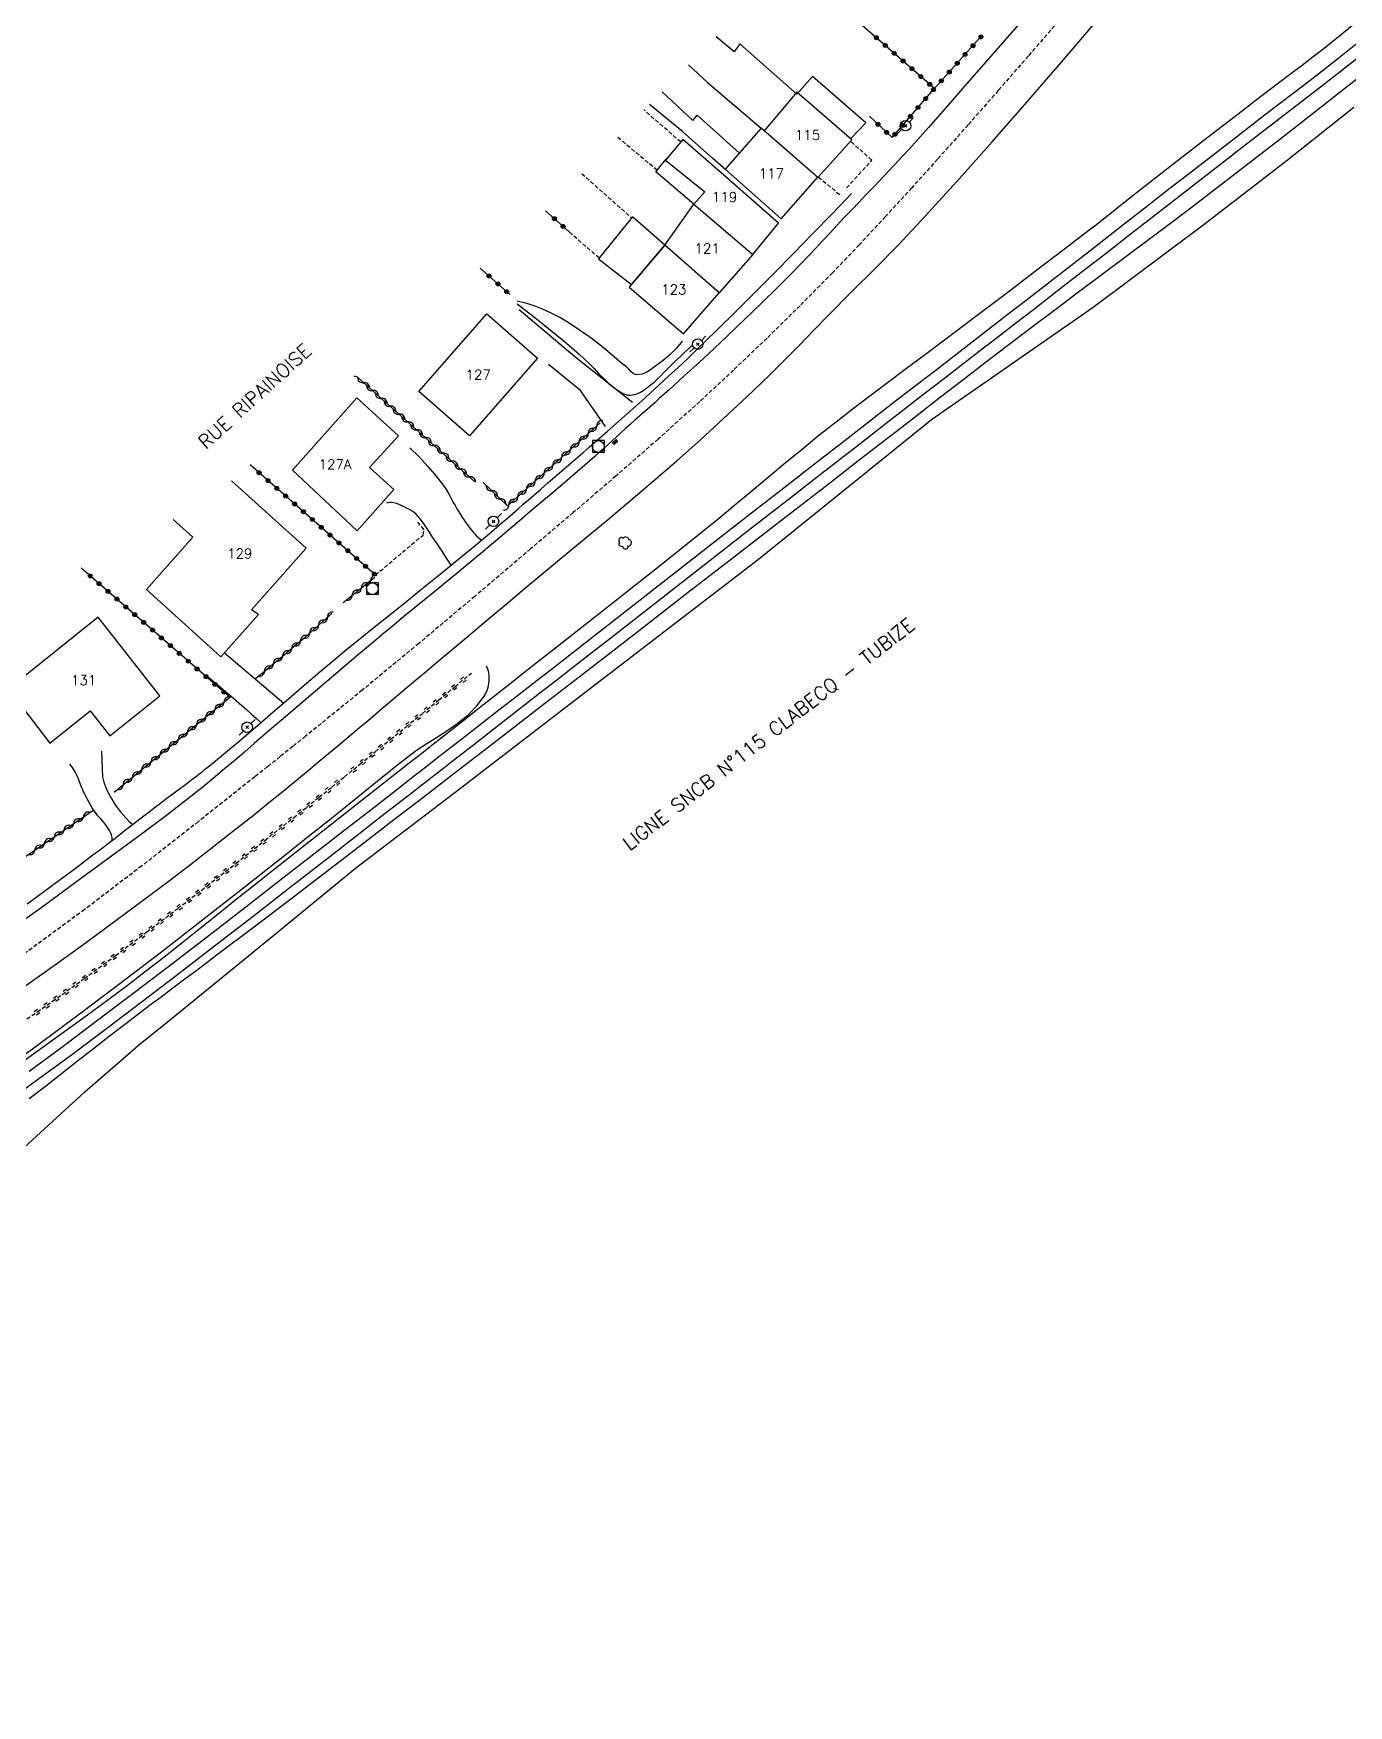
# Model space of a CAD drawing. Header units: millimetres. Extents: x 137000 to 138000, y 152000 to 153001.
# Drawn here: x 137265.1 to 137432.1, y 152553 to 152765.4 of the extents above; entities that cross this region are included whole.
import ezdxf
from ezdxf.enums import TextEntityAlignment as Align

# ---------------------------------------------------------------- set-up
doc = ezdxf.new("R2010")
doc.units = ezdxf.units.MM
doc.linetypes.add('DASHED', pattern=[0.75, 0.5, -0.25])
doc.layers.get('0').update_dxf_attribs({"linetype": 'CONTINUOUS'})
for name, color, linetype in [('W0001', 6, 'DASHED'), ('W0008', 7, 'CONTINUOUS'), ('W0014', 7, 'CONTINUOUS'), ('W0017', 7, 'CONTINUOUS'), ('W0101', 7, 'CONTINUOUS'), ('W0104', 1, 'CONTINUOUS'), ('W0112', 1, 'DASHED'), ('W0211', 2, 'CONTINUOUS'), ('W0214', 2, 'CONTINUOUS'), ('W0220', 5, 'DASHED'), ('W0300', 7, 'CONTINUOUS'), ('W0310', 3, 'CONTINUOUS'), ('W0323', 7, 'CONTINUOUS'), ('W0330', 7, 'CONTINUOUS'), ('W0333', 7, 'CONTINUOUS'), ('W0401', 7, 'CONTINUOUS'), ('W0420', 7, 'CONTINUOUS'), ('W0473', 7, 'CONTINUOUS'), ('W0700', 7, 'CONTINUOUS'), ('W0989', 7, 'CONTINUOUS'), ('W0991', 7, 'CONTINUOUS'), ('W1102', 7, 'CONTINUOUS')]:
    doc.layers.add(name, color=color, linetype=linetype)
doc.styles.get("Standard").update_dxf_attribs({"font": 'romans.shx', "width": 0.85})

# ---------------------------------------------------------------- blocks, each defined once
blk = doc.blocks.new('T473')
for p, q in [((-0.166667, 0.166667), (0.166667, -0.166667)), ((-0.166667, -0.166667), (0.166667, 0.166667)), ((0.500001, 0.500001), (1.000002, 1.000002)), ((-1.000002, -1.000002), (-0.500001, -0.500001))]:
    blk.add_line(p, q)
blk.add_ellipse((0, 0), major_axis=(0.471405, 0.471405), ratio=1, start_param=5.4977871438, end_param=11.780972451)
blk = doc.blocks.new('T420')
for p, q in [((0.75, 0.75), (-0.75, 0.75)), ((-0.75, 0.75), (-0.75, -0.75)), ((0.75, 0.75), (0.75, -0.75)), ((0.75, -0.75), (-0.75, -0.75))]:
    blk.add_line(p, q)
blk.add_ellipse((0, 0), major_axis=(-0.53, 0.53), ratio=1, start_param=3.926991, end_param=10.210176)
blk = doc.blocks.new('T401')
for p, q in [((-0.3, 0.3), (0, 0.3)), ((-0.3, -0.25), (-0.3, 0.3)), ((-0.3, 0.15), (0, 0.15)), ((-0.3, 0), (0, 0)), ((0, 0.3), (0, -0.25)), ((-0.3, -0.15), (0, -0.15)), ((-0.3, -0.25), (-0.3, -0.3)), ((-0.3, -0.3), (0, -0.3)), ((0, -0.3), (0, -0.25))]:
    blk.add_line(p, q)
blk = doc.blocks.new('T300')
for p, q in [((-0.8, 0.51), (-0.86, 0.34)), ((-0.86, 0.34), (-0.86, 0.17)), ((-0.86, 0.17), (-0.74, 0.06)), ((-0.69, 0.63), (-0.8, 0.51)), ((-0.8, -0.06), (-0.74, 0.06)), ((-0.74, 0.06), (-0.69, 0.11)), ((-0.57, 0.69), (-0.69, 0.63)), ((-0.46, 0.69), (-0.57, 0.69)), ((-0.29, 0.63), (-0.46, 0.69)), ((-0.29, 0.63), (-0.17, 0.74)), ((-0.23, 0.57), (-0.29, 0.63)), ((-0.17, 0.74), (-0.06, 0.8)), ((-0.06, 0.8), (0.06, 0.8)), ((0.06, 0.8), (0.23, 0.74)), ((0.23, 0.74), (0.34, 0.63)), ((0.34, 0.63), (0.4, 0.51)), ((0.46, 0.46), (0.34, 0.46)), ((0.4, 0.51), (0.4, 0.46)), ((0.57, 0.4), (0.46, 0.46)), ((0.57, 0.4), (0.69, 0.29)), ((0.69, 0.29), (0.74, 0.17)), ((0.74, 0.06), (0.69, -0.17)), ((0.74, 0.17), (0.74, 0.06)), ((-0.8, -0.17), (-0.8, -0.06)), ((-0.8, -0.23), (-0.8, -0.17)), ((-0.74, -0.34), (-0.8, -0.23)), ((-0.69, -0.4), (-0.74, -0.34)), ((-0.51, -0.46), (-0.69, -0.4)), ((-0.4, -0.46), (-0.51, -0.46)), ((-0.4, -0.46), (-0.34, -0.46)), ((-0.34, -0.46), (-0.34, -0.4)), ((-0.34, -0.51), (-0.34, -0.46)), ((-0.29, -0.63), (-0.34, -0.51)), ((-0.17, -0.74), (-0.29, -0.63)), ((-0.06, -0.8), (-0.17, -0.74)), ((0.06, -0.8), (-0.06, -0.8)), ((0.17, -0.74), (0.06, -0.8)), ((0.23, -0.69), (0.17, -0.74)), ((0.29, -0.46), (0.23, -0.46)), ((0.29, -0.63), (0.23, -0.69)), ((0.46, -0.4), (0.29, -0.46)), ((0.34, -0.51), (0.29, -0.63)), ((0.34, -0.51), (0.34, -0.46)), ((0.57, -0.34), (0.46, -0.4)), ((0.63, -0.29), (0.57, -0.34)), ((0.69, -0.17), (0.63, -0.29))]:
    blk.add_line(p, q)
blk = doc.blocks.new('t323o')
at = {"color": 0, "linetype": 'Continuous'}
for radius in [0.25, 0.15]:
    blk.add_circle((0, 0), radius, dxfattribs=at)
blk = doc.blocks.new('t310o')
at = {"color": 0, "linetype": 'Continuous'}
for centre, start, end in [((-0.5, 0.38), 216.8699, 323.1304), ((0.5, -0.37), 36.8699, 143.1303)]:
    blk.add_arc(centre, 0.625, start, end, dxfattribs=at)
blk = doc.blocks.new('t220o')
at = {"color": 0, "linetype": 'Continuous'}
for p, q in [((-0.25, 0.25), (0.25, 0.25)), ((-0.25, -0.25), (0.25, -0.25))]:
    blk.add_line(p, q, dxfattribs=at)

msp = doc.modelspace()

# ---------------------------------------------------------------- linework, layer by layer
at = {"layer": 'W0001'}
for points in [[(137395.29, 152766.95), (137391.47, 152762.56), (137387.65, 152758.17), (137383.81, 152753.8), (137379.94, 152749.45), (137376.65, 152745.81), (137373.34, 152742.17), (137369.99, 152738.57), (137366.59, 152735.02), (137362.46, 152730.84), (137358.27, 152726.73), (137354.02, 152722.67), (137349.73, 152718.67), (137344.43, 152713.89), (137339.07, 152709.2), (137333.66, 152704.56), (137328.23, 152699.94), (137321.14, 152693.92), (137314.03, 152687.94), (137306.86, 152682.01), (137299.64, 152676.15), (137298.03, 152674.86), (137296.43, 152673.57), (137294.82, 152672.29), (137293.21, 152671)], [(137293.21, 152671), (137286.05, 152665.31), (137278.84, 152659.68), (137271.57, 152654.13), (137264.19, 152648.72), (137255.11, 152642.37), (137245.88, 152636.23), (137236.6, 152630.18), (137227.34, 152624.09), (137222.29, 152620.74), (137217.24, 152617.4), (137212.19, 152614.06), (137207.14, 152610.73)]]:
    msp.add_lwpolyline(points, dxfattribs=at)
at = {"layer": 'W0008'}
for points in [[(137299, 152671), (137300.19, 152671.99), (137301.38, 152672.97), (137302.57, 152673.96), (137303.76, 152674.95), (137305.14, 152676.1), (137306.52, 152677.26), (137307.89, 152678.42), (137309.26, 152679.58), (137310.63, 152680.74), (137312, 152681.9), (137313.37, 152683.06), (137314.74, 152684.22), (137316.51, 152685.7), (137318.28, 152687.19), (137320.05, 152688.67), (137321.82, 152690.16), (137323.6, 152691.64), (137325.37, 152693.13), (137327.14, 152694.61), (137328.91, 152696.1), (137333.4, 152699.84), (137337.9, 152703.57), (137342.38, 152707.33), (137346.8, 152711.15), (137349.8, 152713.82), (137352.76, 152716.52), (137355.69, 152719.26), (137358.58, 152722.03), (137360.48, 152723.9), (137362.34, 152725.8), (137364.2, 152727.71), (137366.05, 152729.61), (137369.02, 152732.6), (137372, 152735.58), (137374.96, 152738.58), (137377.87, 152741.64), (137382.4, 152746.6), (137386.86, 152751.63), (137391.27, 152756.7), (137395.67, 152761.78), (137399.88, 152766.66)], [(137227.51, 152620.05), (137233.1, 152623.76), (137238.68, 152627.49), (137244.25, 152631.23), (137249.82, 152634.96), (137253.51, 152637.41), (137257.2, 152639.85), (137260.88, 152642.3), (137264.53, 152644.8), (137268.19, 152647.39), (137271.81, 152650.01), (137275.41, 152652.66), (137279, 152655.33), (137282.02, 152657.59), (137285.02, 152659.87), (137288.01, 152662.17), (137290.98, 152664.5), (137292.99, 152666.1), (137295, 152667.73), (137297, 152669.36), (137299, 152671)]]:
    msp.add_lwpolyline(points, dxfattribs=at)
at = {"layer": 'W0014'}
for points in [[(137392.12, 152768.73), (137389.12, 152765.29), (137386.11, 152761.85), (137383.67, 152759.05), (137381.24, 152756.26), (137378.79, 152753.47), (137376.31, 152750.71), (137375.41, 152749.73), (137374.51, 152748.76), (137373.59, 152747.8), (137372.68, 152746.83), (137371.76, 152745.87), (137370.84, 152744.91), (137369.92, 152743.95), (137369, 152742.99), (137368.09, 152742.02), (137367.19, 152741.06), (137366.28, 152740.09), (137365.38, 152739.12), (137364.47, 152738.15), (137363.55, 152737.19), (137362.64, 152736.23), (137361.71, 152735.28), (137359.65, 152733.2), (137357.56, 152731.15), (137355.46, 152729.11), (137353.35, 152727.08), (137351.5, 152725.34), (137349.63, 152723.62), (137347.75, 152721.91), (137345.87, 152720.2), (137345.24, 152719.64), (137344.62, 152719.08), (137344, 152718.52), (137343.37, 152717.97), (137342.74, 152717.41), (137342.12, 152716.85), (137341.49, 152716.3), (137340.87, 152715.74), (137340.31, 152715.23), (137339.75, 152714.73), (137339.19, 152714.22), (137338.64, 152713.71), (137338.08, 152713.21), (137337.52, 152712.7), (137336.96, 152712.2), (137336.4, 152711.7), (137334.49, 152710.04), (137332.57, 152708.39), (137330.64, 152706.75), (137328.71, 152705.11), (137326.53, 152703.26), (137324.34, 152701.41), (137322.15, 152699.57), (137319.96, 152697.74), (137318.66, 152696.66), (137317.36, 152695.6), (137316.06, 152694.53), (137314.76, 152693.47), (137313.45, 152692.41), (137312.15, 152691.35), (137310.85, 152690.28), (137309.56, 152689.21), (137308.11, 152687.99), (137306.67, 152686.78), (137305.23, 152685.56), (137303.79, 152684.33), (137302.36, 152683.11), (137300.92, 152681.88), (137299.48, 152680.66), (137298.05, 152679.44), (137296.81, 152678.38), (137295.57, 152677.33), (137294.34, 152676.27), (137293.11, 152675.21), (137291.88, 152674.15), (137290.65, 152673.09), (137289.41, 152672.04), (137288.16, 152671)], [(137285.65, 152671), (137286.1, 152671.35), (137286.54, 152671.69), (137286.99, 152672.05), (137287.43, 152672.4), (137289.47, 152674.07), (137291.48, 152675.76), (137293.49, 152677.47), (137295.48, 152679.19), (137297.47, 152680.92), (137299.46, 152682.64), (137301.46, 152684.34), (137303.48, 152686.04), (137304.9, 152687.2), (137306.32, 152688.35), (137307.75, 152689.5), (137309.18, 152690.65), (137310.61, 152691.79), (137312.04, 152692.94), (137313.46, 152694.09), (137314.89, 152695.24), (137316.99, 152696.95), (137319.1, 152698.67), (137321.2, 152700.39), (137323.28, 152702.13), (137323.96, 152702.71), (137324.63, 152703.29), (137325.3, 152703.87), (137325.97, 152704.45), (137326.64, 152705.04), (137327.31, 152705.62), (137327.98, 152706.2), (137328.65, 152706.79), (137329.54, 152707.55), (137330.42, 152708.32), (137331.31, 152709.08), (137332.2, 152709.85), (137333.09, 152710.61), (137333.98, 152711.38), (137334.86, 152712.15), (137335.74, 152712.92), (137337.95, 152714.86), (137340.15, 152716.81), (137342.35, 152718.77), (137344.53, 152720.74), (137345.76, 152721.87), (137346.98, 152723), (137348.2, 152724.15), (137349.41, 152725.3), (137351.86, 152727.69), (137354.3, 152730.09), (137356.73, 152732.51), (137359.14, 152734.94), (137361.63, 152737.46), (137364.1, 152739.99), (137366.57, 152742.53), (137369.02, 152745.08)], [(137288.16, 152671), (137287.4, 152670.37), (137286.63, 152669.74), (137285.86, 152669.12), (137285.08, 152668.5), (137281.97, 152666.08), (137278.8, 152663.73), (137275.62, 152661.4), (137272.44, 152659.06), (137270.26, 152657.45), (137268.09, 152655.83), (137265.91, 152654.23), (137263.71, 152652.65)], [(137264.28, 152654.88), (137266.38, 152656.4), (137268.47, 152657.95), (137270.55, 152659.5), (137272.63, 152661.07), (137273.63, 152661.82), (137274.63, 152662.58), (137275.62, 152663.35), (137276.62, 152664.12), (137277.61, 152664.88), (137278.61, 152665.65), (137279.6, 152666.42), (137280.6, 152667.18), (137281.23, 152667.66), (137281.86, 152668.14), (137282.49, 152668.61), (137283.12, 152669.09), (137283.76, 152669.56), (137284.39, 152670.04), (137285.02, 152670.52), (137285.65, 152671)]]:
    msp.add_lwpolyline(points, dxfattribs=at)
at = {"layer": 'W0017'}
for points in [[(137341.17, 152718.54), (137333.86, 152724.35), (137326.77, 152730.31)], [(137337.75, 152715.48), (137334.59, 152720.05), (137330.51, 152723.38)], [(137312.89, 152712.78), (137314.07, 152711.64), (137315.19, 152710.43), (137316.25, 152709.18), (137317.24, 152707.87), (137317.51, 152707.48), (137317.75, 152707.08), (137317.98, 152706.68), (137318.2, 152706.27), (137318.42, 152705.85), (137318.64, 152705.44), (137318.87, 152705.03), (137319.11, 152704.64), (137319.49, 152704.04), (137319.88, 152703.45), (137320.29, 152702.87), (137320.73, 152702.31), (137321.03, 152701.98), (137321.34, 152701.65), (137321.66, 152701.34), (137322, 152701.05)], [(137318.14, 152697.87), (137317.57, 152698.77), (137316.99, 152699.67), (137316.39, 152700.55), (137315.79, 152701.43), (137315.3, 152702.2), (137314.81, 152702.98), (137314.27, 152703.73), (137313.64, 152704.41), (137313.3, 152704.67), (137312.94, 152704.89), (137312.56, 152705.08), (137312.18, 152705.27), (137311.86, 152705.42), (137311.53, 152705.57), (137311.19, 152705.7), (137310.84, 152705.79), (137310.61, 152705.82), (137310.38, 152705.83), (137310.15, 152705.81), (137309.92, 152705.77)], [(137289.35, 152686.73), (137296.87, 152680.37)], [(137287.32, 152683.65), (137288.39, 152682.76), (137289.45, 152681.87), (137290.5, 152680.97), (137291.55, 152680.06), (137292.17, 152679.51), (137292.78, 152678.97), (137293.4, 152678.41), (137294.01, 152677.86)], [(137273.73, 152674.24), (137273.84, 152671)], [(137270.68, 152671), (137270.59, 152671.19), (137270.5, 152671.38), (137270.41, 152671.56), (137270.31, 152671.74), (137270.17, 152671.97), (137270.03, 152672.19), (137269.87, 152672.4), (137269.7, 152672.6)], [(137275.08, 152662.95), (137275.09, 152663.13), (137275.07, 152663.3), (137275.04, 152663.48), (137274.99, 152663.65), (137274.88, 152663.93), (137274.74, 152664.19), (137274.58, 152664.45), (137274.42, 152664.69), (137274.25, 152664.93), (137274.06, 152665.17), (137273.87, 152665.39), (137273.67, 152665.61), (137273.48, 152665.84), (137273.28, 152666.06), (137273.1, 152666.29), (137272.92, 152666.53), (137272.56, 152667.08), (137272.22, 152667.65), (137271.9, 152668.22), (137271.59, 152668.81), (137271.46, 152669.08), (137271.34, 152669.35), (137271.23, 152669.62), (137271.12, 152669.9), (137271.01, 152670.17), (137270.9, 152670.45), (137270.79, 152670.73), (137270.68, 152671)], [(137273.84, 152671), (137273.88, 152670.83), (137273.92, 152670.66), (137273.97, 152670.49), (137274.02, 152670.32), (137274.4, 152669.31), (137274.9, 152668.36), (137275.48, 152667.46), (137276.1, 152666.6), (137276.46, 152666.15), (137276.85, 152665.73), (137277.26, 152665.33), (137277.7, 152664.96)]]:
    msp.add_lwpolyline(points, dxfattribs=at)
at = {"layer": 'W0101'}
for points in [[(137362.05, 152757.94), (137357.92, 152753.04)], [(137369.06, 152751.89), (137362.05, 152757.94)], [(137357.54, 152753.37), (137352.96, 152748.16), (137360.05, 152741.89)], [(137356.46, 152737.33), (137359.72, 152741.34), (137352.44, 152747.73), (137347.58, 152751.94), (137345.36, 152749.33), (137350.37, 152745.29), (137348.99, 152743.73)], [(137364.73, 152747.11), (137369.06, 152751.89)], [(137360.05, 152741.89), (137364.7, 152747.12)], [(137345.31, 152738.53), (137348.99, 152743.73)], [(137345.31, 152738.53), (137340.77, 152733.2), (137347.68, 152727.27)], [(137356.46, 152737.33), (137352.21, 152732.49)], [(137347.68, 152727.27), (137352.21, 152732.49)], [(137288.89, 152686.25), (137293.66, 152691.63), (137292.78, 152692.2), (137299.71, 152700.05), (137290.26, 152708.6)], [(137282.85, 152703.7), (137285.32, 152701.45), (137279.45, 152694.78), (137288.89, 152686.25)]]:
    msp.add_lwpolyline(points, dxfattribs=at)
for points in [[(137314.04, 152719.96), (137322.66, 152729.81), (137329.11, 152724.17), (137320.49, 152714.32)], [(137297.98, 152709.94), (137306.17, 152719.12), (137311.44, 152714.29), (137307.76, 152710.28), (137310.85, 152707.51), (137306.21, 152702.26)], [(137267.15, 152675.26), (137272.29, 152679.38), (137274.79, 152676.21), (137281.15, 152681.27), (137273.31, 152691.29), (137261.91, 152682.13)]]:
    msp.add_lwpolyline(points, close=True, dxfattribs=at)
at = {"layer": 'W0104'}
for points in [[(137368.89, 152752.04), (137370.84, 152754.07), (137364.04, 152759.93), (137362.07, 152757.72), (137354.82, 152764.08), (137354.1, 152763.08), (137351.8, 152765)], [(137348.3, 152761.43), (137350.65, 152759.21), (137357.54, 152753.37)], [(137344.95, 152758.01), (137348.83, 152754.37), (137349.38, 152755.04), (137354.78, 152750.23)], [(137353.08, 152748.04), (137351.4, 152749.52), (137347.53, 152752.98), (137343.36, 152756.39)], [(137348.99, 152743.73), (137344.16, 152747.84), (137345.46, 152749.45)]]:
    msp.add_lwpolyline(points, dxfattribs=at)
msp.add_lwpolyline([(137345.31, 152738.53), (137341.2, 152742.12), (137336.86, 152736.8), (137341.06, 152733.54)], close=True, dxfattribs=at)
at = {"layer": 'W0112'}
for points in [[(137347.31, 152751.64), (137342.66, 152755.67)], [(137344.32, 152748.04), (137339.29, 152752.24)], [(137371.57, 152749.32), (137368.9, 152751.72)], [(137368.37, 152745.79), (137371.6, 152749.33)], [(137334.74, 152747.6), (137341.08, 152741.98)], [(137364.79, 152747.17), (137367.58, 152744.9)], [(137336.94, 152736.9), (137333.46, 152739.92)], [(137308.53, 152696.63), (137314.57, 152701.7), (137314.7, 152702.39), (137313.85, 152703.4)]]:
    msp.add_lwpolyline(points, dxfattribs=at)
at = {"layer": 'W0211'}
for points in [[(137399.73, 152740.87), (137404.58, 152744.69), (137409.45, 152748.5), (137414.32, 152752.29), (137419.21, 152756.07), (137420.61, 152757.15), (137422.01, 152758.21), (137423.42, 152759.28), (137424.82, 152760.34), (137426.23, 152761.4), (137427.63, 152762.47), (137429.03, 152763.55), (137430.41, 152764.64), (137433.51, 152767.14)], [(137326.55, 152731.07), (137328.56, 152729.52), (137330.53, 152727.95), (137332.49, 152726.34), (137334.41, 152724.69), (137335.06, 152724.1), (137335.69, 152723.48), (137336.3, 152722.84), (137336.9, 152722.2), (137337.53, 152721.57), (137338.18, 152720.97), (137338.86, 152720.4), (137339.6, 152719.89), (137339.82, 152719.76), (137340.06, 152719.64), (137340.32, 152719.55), (137340.58, 152719.49), (137340.87, 152719.48), (137341.16, 152719.5), (137341.45, 152719.56), (137341.73, 152719.64), (137342.19, 152719.85), (137342.62, 152720.12), (137343.02, 152720.42), (137343.42, 152720.73), (137343.88, 152721.1), (137344.33, 152721.5), (137344.76, 152721.91), (137345.18, 152722.34), (137345.6, 152722.76), (137346.01, 152723.19), (137346.43, 152723.61), (137346.86, 152724.02), (137347.36, 152724.49), (137347.86, 152724.97), (137348.36, 152725.43), (137348.86, 152725.9)], [(137309.44, 152671), (137310.2, 152671.61), (137310.96, 152672.22), (137311.71, 152672.82), (137312.47, 152673.43), (137313.74, 152674.37), (137315.06, 152675.23), (137316.39, 152676.07), (137317.72, 152676.91), (137319.04, 152677.84), (137320.3, 152678.88), (137321.44, 152680.05), (137322.41, 152681.37), (137322.57, 152681.65), (137322.7, 152681.95), (137322.8, 152682.26), (137322.88, 152682.57), (137322.93, 152682.88), (137322.96, 152683.2), (137322.97, 152683.52), (137322.97, 152683.83), (137322.94, 152684.15), (137322.88, 152684.47), (137322.77, 152684.77), (137322.63, 152685.06)], [(137260.37, 152633.16), (137265.59, 152636.92), (137270.75, 152640.76), (137275.89, 152644.62), (137281.17, 152648.63), (137286.4, 152652.69), (137291.61, 152656.78), (137296.81, 152660.89), (137299.98, 152663.4), (137303.14, 152665.93), (137306.29, 152668.47), (137309.44, 152671)]]:
    msp.add_lwpolyline(points, dxfattribs=at)
at = {"layer": 'W0214'}
msp.add_lwpolyline([(137347.51, 152726.35), (137346.77, 152725.46), (137345.96, 152724.63), (137345.08, 152723.87), (137344.15, 152723.18), (137343.63, 152722.81), (137343.07, 152722.42), (137342.42, 152722.12), (137341.7, 152722.06), (137341.29, 152722.2), (137340.95, 152722.49), (137340.67, 152722.8), (137340.4, 152723.07), (137339.8, 152723.55), (137339.21, 152724.04), (137338.63, 152724.53), (137338.04, 152725.03), (137337.46, 152725.52), (137336.86, 152726), (137336.26, 152726.48), (137335.64, 152726.93), (137334.47, 152727.75), (137333.27, 152728.54), (137332.04, 152729.28), (137330.77, 152729.94), (137329.74, 152730.4), (137328.68, 152730.8), (137327.61, 152731.15), (137326.52, 152731.43)], dxfattribs=at)
at = {"layer": 'W0220'}
for points in [[(137304.59, 152671), (137306.55, 152672.59), (137308.5, 152674.18), (137310.46, 152675.77), (137312.42, 152677.36), (137314.49, 152679.06), (137316.57, 152680.76), (137318.64, 152682.46), (137320.71, 152684.17)], [(137263.63, 152639.83), (137265.58, 152641.15), (137267.51, 152642.49), (137271.53, 152645.38), (137275.52, 152648.32), (137279.48, 152651.29), (137283.43, 152654.29), (137287.13, 152657.14), (137290.82, 152660.02), (137294.49, 152662.92), (137298.15, 152665.83), (137299.76, 152667.12), (137301.37, 152668.41), (137302.98, 152669.7), (137304.59, 152671)]]:
    msp.add_lwpolyline(points, dxfattribs=at)
at = {"layer": 'W0310'}
for points in [[(137321.13, 152708.52), (137306.24, 152721.76), (137305.82, 152721.9)], [(137337.09, 152715.98), (137325.31, 152705.42), (137322.23, 152708.37)], [(137304.41, 152693.13), (137308.46, 152696.37)], [(137293.27, 152683.48), (137294.59, 152684.56), (137295.9, 152685.65), (137297.21, 152686.74), (137298.51, 152687.84), (137299.64, 152688.8), (137300.76, 152689.77), (137301.87, 152690.75), (137302.98, 152691.73)], [(137277.69, 152671), (137290.26, 152681.29)], [(137275.32, 152669.07), (137277.69, 152671)], [(137262.77, 152660.01), (137272.63, 152666.74)]]:
    msp.add_lwpolyline(points, dxfattribs=at)
at = {"layer": 'W0323'}
for points in [[(137379.55, 152758.43), (137360.87, 152774.74)], [(137371.27, 152754.89), (137374.16, 152752.19), (137379.46, 152758.33), (137385.62, 152765.18)], [(137333.49, 152739.94), (137330.12, 152742.89)], [(137321.85, 152735.6), (137325.59, 152732.28)], [(137308.53, 152696.63), (137292.62, 152710.61)], [(137290.06, 152681.06), (137271.16, 152697.5)]]:
    msp.add_lwpolyline(points, dxfattribs=at)
at = {"layer": 'W0330'}
for points in [[(137321.21, 152671), (137333.3, 152680.3), (137357.17, 152698.64), (137379.17, 152716.4), (137399.68, 152730.65), (137413.96, 152741.33), (137424.34, 152749.33), (137432.83, 152756.05)], [(137212.32, 152553.04), (137217.3, 152563.01), (137223.08, 152573.46), (137229.36, 152583.2), (137238.62, 152596.68), (137245.33, 152605.13), (137251.03, 152611.55), (137258.78, 152619.24), (137271.61, 152630.98), (137278.7, 152637.11), (137281.6, 152639.45), (137295.16, 152650.52), (137306.01, 152659.41), (137319.32, 152669.55), (137321.21, 152671)]]:
    msp.add_lwpolyline(points, dxfattribs=at)
at = {"layer": 'W0333'}
for points in [[(137317.94, 152671), (137323.97, 152675.66), (137330.01, 152680.32), (137336.04, 152684.98), (137342.07, 152689.64), (137348.1, 152694.31), (137354.13, 152698.98), (137360.16, 152703.64), (137366.19, 152708.3), (137369.02, 152710.49), (137371.85, 152712.68), (137374.67, 152714.88), (137377.5, 152717.07), (137380.32, 152719.26), (137383.15, 152721.44), (137385.99, 152723.63), (137388.83, 152725.8), (137391.82, 152728.07), (137394.83, 152730.33), (137397.83, 152732.58), (137400.84, 152734.83), (137403.86, 152737.07), (137406.86, 152739.33), (137409.86, 152741.59), (137412.85, 152743.86), (137418.41, 152748.13), (137423.95, 152752.41), (137429.47, 152756.72), (137434.96, 152761.06)], [(137399.73, 152740.87), (137396.05, 152738.03), (137392.37, 152735.21), (137388.68, 152732.39), (137384.98, 152729.58), (137382.74, 152727.89), (137380.49, 152726.21), (137378.24, 152724.53), (137375.98, 152722.86), (137373.73, 152721.18), (137371.49, 152719.49), (137369.25, 152717.79), (137367.04, 152716.06), (137364.87, 152714.34), (137362.72, 152712.59), (137360.58, 152710.82), (137358.45, 152709.05), (137356.32, 152707.27), (137354.19, 152705.5), (137352.05, 152703.73), (137349.9, 152701.98), (137344.34, 152697.54), (137338.75, 152693.12), (137333.16, 152688.72), (137327.56, 152684.32), (137326.01, 152683.1), (137324.45, 152681.87), (137322.89, 152680.65), (137321.33, 152679.42), (137319.78, 152678.2), (137318.22, 152676.97), (137316.66, 152675.75), (137315.1, 152674.52), (137313.98, 152673.64), (137312.86, 152672.76), (137311.74, 152671.88), (137310.62, 152671)], [(137310.62, 152671), (137306.83, 152668.02), (137303.04, 152665.04), (137299.25, 152662.05), (137295.46, 152659.07), (137293.15, 152657.24), (137290.85, 152655.4), (137288.55, 152653.56), (137286.25, 152651.72), (137283.95, 152649.89), (137281.64, 152648.06), (137279.31, 152646.26), (137276.97, 152644.47), (137272.43, 152641.08), (137267.86, 152637.75), (137263.25, 152634.47)], [(137264.55, 152630.13), (137266.6, 152631.71), (137268.64, 152633.31), (137270.67, 152634.91), (137272.71, 152636.51), (137274.75, 152638.1), (137276.8, 152639.68), (137278.3, 152640.81), (137279.8, 152641.95), (137281.31, 152643.07), (137282.81, 152644.2), (137284.32, 152645.33), (137285.82, 152646.45), (137287.32, 152647.58), (137288.82, 152648.72), (137292.66, 152651.62), (137296.49, 152654.54), (137300.32, 152657.46), (137304.14, 152660.39), (137307.59, 152663.04), (137311.04, 152665.69), (137314.49, 152668.34), (137317.94, 152671)]]:
    msp.add_lwpolyline(points, dxfattribs=at)
at = {"layer": 'W0700'}
for points in [[(137313.28, 152671), (137314.93, 152672.28), (137316.58, 152673.57), (137318.23, 152674.85), (137319.88, 152676.14), (137322.04, 152677.81), (137324.19, 152679.49), (137326.35, 152681.17), (137328.51, 152682.84), (137330.66, 152684.52), (137332.82, 152686.2), (137334.98, 152687.87), (137337.13, 152689.55), (137339.46, 152691.37), (137341.79, 152693.18), (137344.11, 152695), (137346.44, 152696.82), (137348.76, 152698.64), (137351.09, 152700.46), (137353.42, 152702.28), (137355.75, 152704.09), (137360.02, 152707.42), (137364.3, 152710.75), (137368.58, 152714.07), (137372.86, 152717.39), (137375.15, 152719.17), (137377.45, 152720.94), (137379.74, 152722.71), (137382.03, 152724.48), (137384.32, 152726.25), (137386.62, 152728.02), (137388.91, 152729.79), (137391.2, 152731.56), (137394.22, 152733.9), (137397.23, 152736.24), (137400.25, 152738.58), (137403.26, 152740.93), (137406.28, 152743.27), (137409.29, 152745.62), (137412.31, 152747.96), (137415.32, 152750.3), (137417.89, 152752.29), (137420.46, 152754.27), (137423.04, 152756.25), (137425.61, 152758.23), (137428.18, 152760.21), (137430.75, 152762.2), (137433.3, 152764.21)], [(137315.72, 152671), (137316.99, 152671.99), (137318.26, 152672.98), (137319.53, 152673.97), (137320.8, 152674.95), (137322.96, 152676.63), (137325.12, 152678.31), (137327.27, 152679.98), (137329.43, 152681.66), (137331.59, 152683.33), (137333.74, 152685.01), (137335.9, 152686.69), (137338.05, 152688.37), (137340.38, 152690.18), (137342.71, 152692), (137345.03, 152693.82), (137347.36, 152695.64), (137349.69, 152697.46), (137352.01, 152699.28), (137354.34, 152701.09), (137356.67, 152702.91), (137360.94, 152706.24), (137365.22, 152709.56), (137369.5, 152712.89), (137373.78, 152716.21), (137376.07, 152717.98), (137378.36, 152719.75), (137380.66, 152721.52), (137382.95, 152723.29), (137385.24, 152725.06), (137387.54, 152726.83), (137389.83, 152728.6), (137392.12, 152730.37), (137395.14, 152732.71), (137398.15, 152735.06), (137401.17, 152737.4), (137404.18, 152739.74), (137407.2, 152742.09), (137410.21, 152744.43), (137413.23, 152746.78), (137416.24, 152749.12), (137418.81, 152751.11), (137421.39, 152753.09), (137423.97, 152755.07), (137426.54, 152757.05), (137429.12, 152759.04), (137431.68, 152761.03), (137434.23, 152763.04)], [(137261.97, 152629.9), (137265.43, 152632.41), (137269.9, 152635.7), (137274.35, 152639.04), (137278.78, 152642.39), (137283.2, 152645.76), (137288.1, 152649.52), (137292.98, 152653.31), (137297.85, 152657.1), (137302.73, 152660.89), (137305.98, 152663.41), (137309.23, 152665.94), (137312.48, 152668.47), (137315.72, 152671)], [(137264.55, 152633.62), (137269.01, 152636.91), (137273.45, 152640.24), (137277.87, 152643.59), (137282.29, 152646.95), (137287.18, 152650.71), (137292.06, 152654.49), (137296.94, 152658.28), (137301.81, 152662.07), (137304.68, 152664.3), (137307.55, 152666.53), (137310.42, 152668.77), (137313.28, 152671)]]:
    msp.add_lwpolyline(points, dxfattribs=at)
at = {"layer": 'W1102'}
for points in [[(137364.7, 152747.12), (137364.71, 152747.1), (137357.54, 152753.37)], [(137348.99, 152743.73), (137356.46, 152737.33)], [(137352.21, 152732.49), (137345.31, 152738.53)]]:
    msp.add_lwpolyline(points, dxfattribs=at)

# ---------------------------------------------------------------- block references
at = {"layer": 'W0220'}
for p, rotation in [((137318.53, 152682.38), 39.43344185654389), ((137319.69, 152683.33), 39.53967661783852), ((137316.22, 152680.47), 39.32720765588907), ((137317.38, 152681.42), 39.43344185654389), ((137313.89, 152678.57), 39.22097401458645), ((137315.06, 152679.52), 39.32720765588907), ((137310.41, 152675.73), 39.13767829272885), ((137311.57, 152676.68), 39.16069621008859), ((137312.73, 152677.62), 39.22097401458645), ((137308.08, 152673.84), 39.09366709778883), ((137309.24, 152674.78), 39.13767829272885), ((137305.75, 152671.94), 39.02866265851415), ((137306.92, 152672.89), 39.09366709778883), ((137302.5, 152669.32), 38.83585529651766), ((137303.67, 152670.26), 38.94131664905228), ((137300.16, 152667.44), 38.71960375839735), ((137301.33, 152668.38), 38.71960375839735), ((137297.82, 152665.57), 38.47941697682162), ((137298.99, 152666.5), 38.59256205435447), ((137295.47, 152663.7), 38.47941697682162), ((137296.65, 152664.64), 38.47941697682162), ((137291.94, 152660.91), 38.32356869169934), ((137293.12, 152661.84), 38.32356869169934), ((137294.3, 152662.77), 38.32356869169934), ((137289.58, 152659.05), 38.02029902763645), ((137290.77, 152659.98), 38.02029902763645), ((137287.22, 152657.21), 38.02029902763645), ((137288.4, 152658.13), 38.02029902763645), ((137283.65, 152654.46), 37.56961968342478), ((137284.84, 152655.38), 37.56961968342478), ((137286.03, 152656.29), 37.56961968342478), ((137281.27, 152652.65), 37.21124473324244), ((137282.46, 152653.55), 37.21124473324244), ((137278.88, 152650.84), 36.91056079104955), ((137280.07, 152651.74), 37.21124473324244), ((137275.28, 152648.14), 36.37895993997339), ((137276.48, 152649.03), 36.91056079104955), ((137277.68, 152649.93), 36.91056079104955), ((137272.86, 152646.36), 36.37895993997339), ((137274.07, 152647.25), 36.37895993997339), ((137270.43, 152644.59), 35.61649249317639), ((137271.65, 152645.47), 36.37895993997339), ((137266.77, 152641.98), 34.82487807430221), ((137268, 152642.84), 35.61649249317639), ((137269.21, 152643.72), 35.61649249317639), ((137265.54, 152641.12), 34.17297408080228)]:
    msp.add_blockref('t220o', p, dxfattribs=dict(at, rotation=rotation))
at = {"layer": 'W0300'}
msp.add_blockref('T300', (137340.29, 152700.7), dxfattribs=at)
at = {"layer": 'W0310'}
for p, rotation in [((137307.03, 152721.06), 138.3573848989041), ((137308.15, 152720.06), 138.3573848989041), ((137309.27, 152719.07), 138.3573848989041), ((137310.39, 152718.07), 138.3573848989041), ((137311.52, 152717.07), 138.3573848989041), ((137312.64, 152716.07), 138.3573848989041), ((137336.65, 152715.58), 221.8569528347764), ((137313.76, 152715.08), 138.3573848989041), ((137314.88, 152714.08), 138.3573848989041), ((137334.42, 152713.58), 221.8569528347764), ((137335.53, 152714.58), 221.8569528347764), ((137316, 152713.08), 138.3573848989041), ((137317.12, 152712.09), 138.3573848989041), ((137332.18, 152711.58), 221.8569528347764), ((137333.3, 152712.58), 221.8569528347764), ((137318.24, 152711.09), 138.3573848989041), ((137319.36, 152710.09), 138.3573848989041), ((137329.95, 152709.58), 221.8569528347764), ((137331.07, 152710.58), 221.8569528347764), ((137320.48, 152709.1), 138.3573848989041), ((137323.31, 152707.33), 136.2249344333143), ((137327.71, 152707.57), 221.8569528347764), ((137328.83, 152708.58), 221.8569528347764), ((137324.39, 152706.29), 136.2249344333143), ((137325.48, 152705.57), 221.8569528347764), ((137326.6, 152706.57), 221.8569528347764), ((137306.75, 152695), 38.62702146689401), ((137307.92, 152695.94), 38.62702146689401), ((137305.58, 152694.07), 38.62702146689401), ((137301.3, 152690.25), 41.1307948259489), ((137302.43, 152691.24), 41.43892120011657), ((137299.03, 152688.29), 40.51454047374197), ((137300.17, 152689.26), 40.82266791622353), ((137296.74, 152686.35), 39.89828722224432), ((137297.89, 152687.31), 40.20641347478499), ((137294.43, 152684.43), 39.28203530818638), ((137295.59, 152685.39), 39.59016116823299), ((137288.14, 152679.55), 39.27227895416591), ((137289.3, 152680.5), 39.27227895416591), ((137285.81, 152677.65), 39.27227895416591), ((137286.98, 152678.6), 39.27227895416591), ((137283.49, 152675.75), 39.27227895416591), ((137284.65, 152676.7), 39.27227895416591), ((137281.17, 152673.85), 39.27227895416591), ((137282.33, 152674.8), 39.27227895416591), ((137277.65, 152670.97), 39.27227895404177), ((137278.85, 152671.95), 39.27227895416591), ((137280.01, 152672.9), 39.27227895416591), ((137276.48, 152670.02), 39.27227895404177), ((137270.2, 152665.08), 34.30867347104343), ((137271.44, 152665.93), 34.30867347104343), ((137266.48, 152662.55), 34.30867347104343), ((137267.72, 152663.39), 34.30867347104343), ((137268.96, 152664.24), 34.30867347104343), ((137265.25, 152661.7), 34.30867347104343)]:
    msp.add_blockref('t310o', p, dxfattribs=dict(at, rotation=rotation))
at = {"layer": 'W0323'}
for p, rotation in [((137372.16, 152764.87), 138.8747329518221), ((137385.44, 152764.98), 48.01833503072601), ((137373.29, 152763.89), 138.8747329518221), ((137374.42, 152762.9), 138.8747329518221), ((137383.43, 152762.75), 48.01833503072601), ((137384.44, 152763.86), 48.01833503072601), ((137375.55, 152761.91), 138.8747329518221), ((137376.68, 152760.93), 138.8747329518221), ((137382.43, 152761.63), 48.01833503072601), ((137377.81, 152759.94), 138.8747329518221), ((137378.94, 152758.95), 138.8747329518221), ((137380.42, 152759.4), 48.01833503072601), ((137381.43, 152760.52), 48.01833503072601), ((137378.44, 152757.15), 49.18807413543371), ((137379.42, 152758.28), 49.18807413543371), ((137376.48, 152754.88), 49.18807413543371), ((137377.46, 152756.01), 49.18807413543371), ((137372.37, 152753.87), 316.9170059877566), ((137373.46, 152752.84), 316.9170059877566), ((137374.52, 152752.61), 49.18807413543371), ((137375.5, 152753.74), 49.18807413543371), ((137331.25, 152741.9), 138.7850718830858), ((137332.37, 152740.91), 138.7850718830858), ((137322.97, 152734.6), 318.3666070189956), ((137324.09, 152733.61), 318.3666070189956), ((137325.21, 152732.61), 318.3666070189956), ((137293.75, 152709.62), 138.678468468966), ((137294.88, 152708.63), 138.678468468966), ((137296, 152707.64), 138.678468468966), ((137297.13, 152706.65), 138.678468468966), ((137298.26, 152705.66), 138.678468468966), ((137299.38, 152704.67), 138.678468468966), ((137300.51, 152703.68), 138.678468468966), ((137301.64, 152702.69), 138.678468468966), ((137302.76, 152701.7), 138.678468468966), ((137303.89, 152700.71), 138.678468468966), ((137305.02, 152699.72), 138.678468468966), ((137306.14, 152698.73), 138.678468468966), ((137307.27, 152697.74), 138.678468468966), ((137272.29, 152696.52), 138.9767502458359), ((137273.42, 152695.53), 138.9767502458359), ((137308.39, 152696.75), 138.678468468966), ((137274.55, 152694.55), 138.9767502458359), ((137275.69, 152693.57), 138.9767502458359), ((137276.82, 152692.58), 138.9767502458359), ((137277.95, 152691.6), 138.9767502458359), ((137279.08, 152690.61), 138.9767502458359), ((137280.21, 152689.63), 138.9767502458359), ((137281.34, 152688.64), 138.9767502458359), ((137282.48, 152687.66), 138.9767502458359), ((137283.61, 152686.67), 138.9767502458359), ((137284.74, 152685.69), 138.9767502458359), ((137285.87, 152684.7), 138.9767502458359), ((137287, 152683.72), 138.9767502458359), ((137288.13, 152682.74), 138.9767502458359), ((137289.27, 152681.75), 138.9767502458359)]:
    msp.add_blockref('t323o', p, dxfattribs=dict(at, rotation=rotation))
at = {"layer": 'W0401', "rotation": 132.3278290751043}
msp.add_blockref('T401', (137338.87, 152713.64), dxfattribs=at)
at = {"layer": 'W0420'}
for p in [(137336.85, 152712.95), (137308.14, 152694.9)]:
    msp.add_blockref('T420', p, dxfattribs=at)
at = {"layer": 'W0473'}
for p in [(137375.86, 152753.7), (137349.47, 152725.96), (137323.52, 152703.45), (137292.23, 152677.3)]:
    msp.add_blockref('T473', p, dxfattribs=at)

# ---------------------------------------------------------------- texts
at = {"layer": 'W0989'}
for s, rotation, p in [('RUE RIPAINOISE   ', 42.3628, (137286.99, 152712.51)), ('LIGNE SNCB N°115 CLABECQ - TUBIZE', 37.9719, (137340.78, 152661.54))]:
    msp.add_text(s, height=1.75, rotation=rotation, dxfattribs=at).set_placement(p)
at = {"layer": 'W0991'}
for s, p in [('115', (137363.42, 152752.52)), ('117', (137358.83, 152747.63)), ('119', (137352.88, 152744.64)), ('121', (137350.67, 152738.11)), ('123', (137346.43, 152732.9)), ('127', (137321.58, 152722.07)), ('127A', (137303.39, 152710.69)), ('129', (137291.29, 152699.36)), ('131', (137271.46, 152683.27))]:
    msp.add_text(s, height=1.25, dxfattribs=at).set_placement(p, align=Align.MIDDLE_CENTER)

doc.saveas('drawing.dxf')
